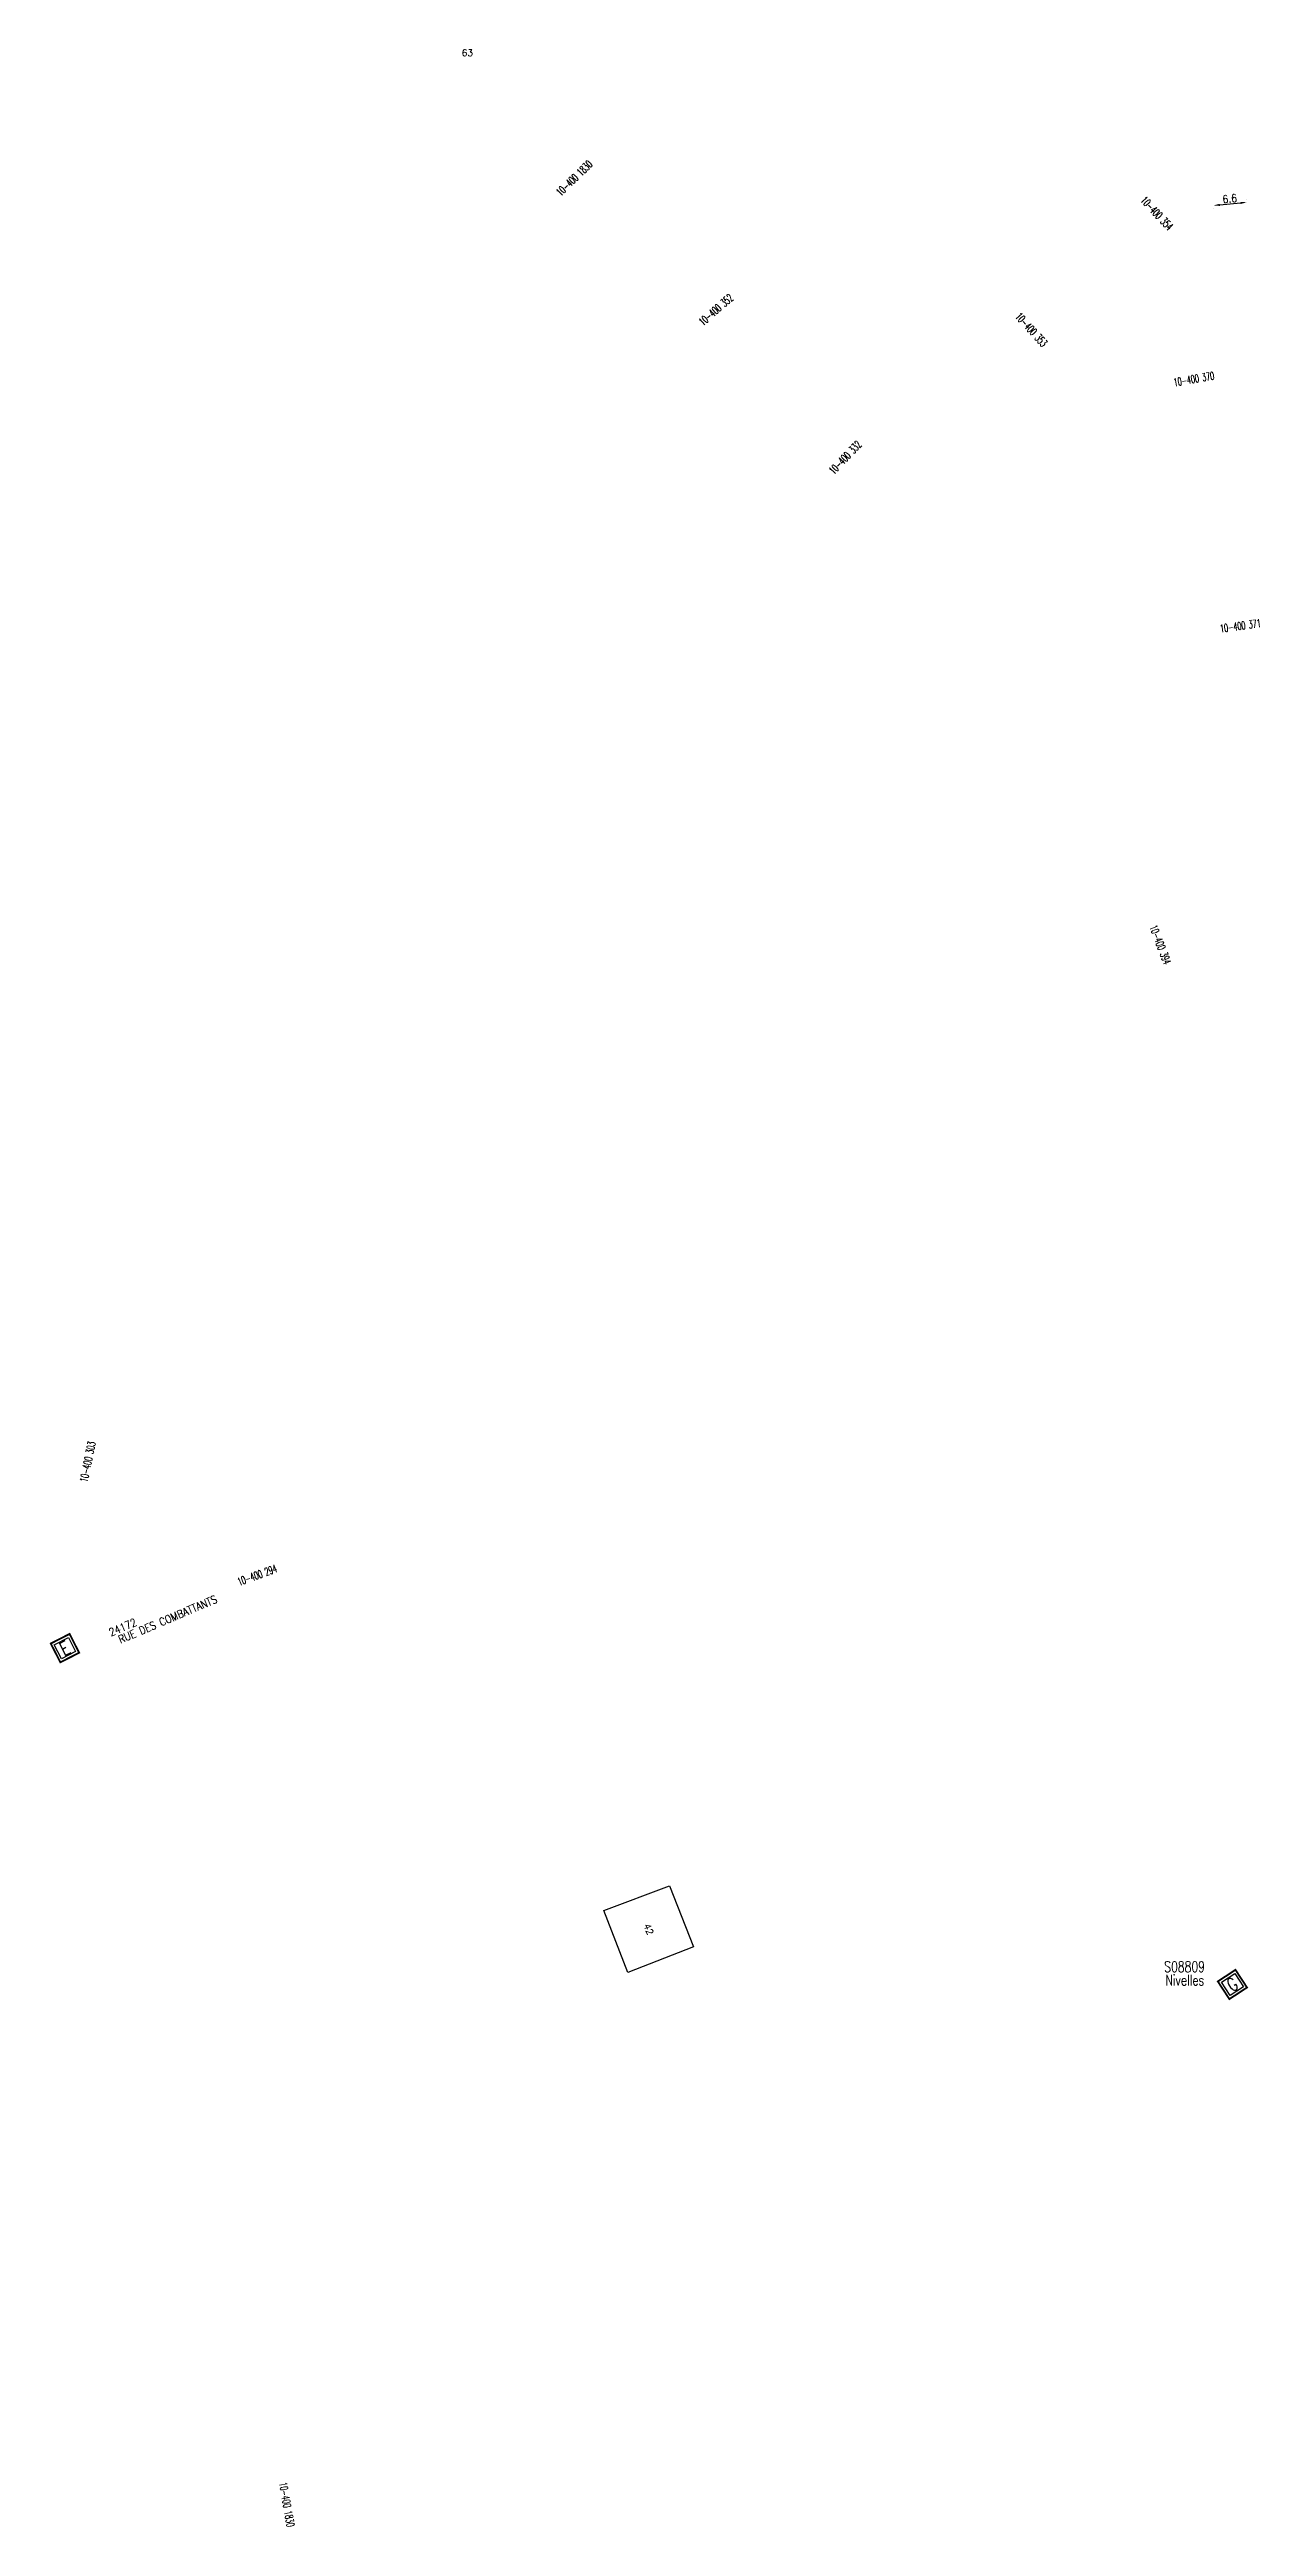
# Model space of a CAD drawing. Header units: millimetres. Extents: x 146028 to 146995, y 142989 to 143978.
# Drawn here: x 146295.1 to 146524.5, y 143008.2 to 143477.7 of the extents above; entities that cross this region are included whole.
import ezdxf
from ezdxf.enums import TextEntityAlignment as Align

# ---------------------------------------------------------------- set-up
doc = ezdxf.new("R2010")
doc.units = ezdxf.units.MM
doc.header["$PDMODE"] = 34
doc.layers.get('0').update_dxf_attribs({"linetype": 'CONTINUOUS'})
doc.layers.get('Defpoints').update_dxf_attribs({"linetype": 'CONTINUOUS'})
for name, color, linetype in [('BB06', 7, 'CONTINUOUS'), ('G_210', 7, 'CONTINUOUS'), ('M_200', 7, 'CONTINUOUS'), ('poteau_div', 7, 'CONTINUOUS'), ('w0008', 7, 'CONTINUOUS'), ('w0100', 7, 'CONTINUOUS'), ('W0991', 7, 'CONTINUOUS')]:
    doc.layers.add(name, color=color, linetype=linetype)
doc.styles.add('G_ROMANS', font='ROMANS.SHX', dxfattribs={"width": 0.75})
doc.styles.add('M_ROMANS', font='ROMANS.shx', dxfattribs={"width": 0.75})
doc.styles.get("Standard").update_dxf_attribs({"font": 'romans.shx', "width": 0.85})
doc.dimstyles.get("Standard").update_dxf_attribs({"dimtxt": 1.5, "dimasz": 1.2, "dimexe": 0.625, "dimexo": 0.625, "dimgap": 0.25, "dimtad": 1, "dimdec": 1, "dimzin": 0, "dimdsep": 46, "dimtxsty": 'Standard', "dimcen": -0.5, "dimadec": 0, "dimazin": 0, "dimtfac": 1, "dimtdec": 1, "dimtmove": 0, "dimatfit": 3, "dimfxl": 0, "dimtolj": 1, "dimtzin": 0, "dimarcsym": 0})

# ---------------------------------------------------------------- blocks, each defined once
blk = doc.blocks.new('M_200_56')
at = {"color": 0, "linetype": 'Continuous', "const_width": 0.35, "flags": 128}
blk.add_lwpolyline([(2, 2), (2, -2), (-2, -2), (-2, 2)], close=True, dxfattribs=at)
at = {"color": 0, "linetype": 'Continuous'}
blk.add_lwpolyline([(-1.5, 1.5), (1.5, 1.5), (1.5, -1.5), (-1.5, -1.5)], close=True, dxfattribs=at)
at = {"color": 0, "linetype": 'Continuous', "width": 0.85}
blk.add_text('E', height=2.5, dxfattribs=at).set_placement((0, 0), align=Align.MIDDLE_CENTER)
for tag, p in [('NUM', (0, 15.06)), ('NOM', (0, 8.65))]:
    blk.add_attdef(tag, text='', height=4, dxfattribs=at).set_placement(p, align=Align.MIDDLE)
at = {"color": 0, "linetype": 'Continuous', "style": 'M_ROMANS', "width": 0.75, "flags": 3}
for tag, p in [('DEF_LEG', (-0.13, -4.99)), ('DEF_COUP', (-0.13, -7.49)), ('DEF_TYPE', (-0.13, -9.99))]:
    blk.add_attdef(tag, text='', height=1.2, dxfattribs=at).set_placement(p, align=Align.MIDDLE)
blk = doc.blocks.new('G_210_17')
at = {"color": 0, "linetype": 'Continuous', "const_width": 0.35, "flags": 128}
blk.add_lwpolyline([(2, 2), (2, -2), (-2, -2), (-2, 2)], close=True, dxfattribs=at)
at = {"color": 0, "linetype": 'Continuous'}
blk.add_lwpolyline([(-1.5, 1.5), (1.5, 1.5), (1.5, -1.5), (-1.5, -1.5)], close=True, dxfattribs=at)
at = {"color": 0, "linetype": 'Continuous', "style": 'G_ROMANS', "width": 0.75}
blk.add_text('G', height=2.5, dxfattribs=at).set_placement((0, 0), align=Align.MIDDLE_CENTER)
for tag, height, p in [('NUM', 4, (0, 14)), ('NOM', 4, (0, 9)), ('BCL', 3, (0, 5))]:
    blk.add_attdef(tag, text='', height=height, dxfattribs=at).set_placement(p, align=Align.MIDDLE)
at = {"color": 0, "linetype": 'Continuous', "style": 'G_ROMANS', "width": 0.75, "flags": 3}
for tag, p in [('DEF_LEG', (0.14, -5.11)), ('DEF_COUP', (0.14, -7.61)), ('DEF_TYPE', (0.14, -10.11))]:
    blk.add_attdef(tag, text='', height=1.2, dxfattribs=at).set_placement(p, align=Align.MIDDLE)
blk = doc.blocks.new('*D11')
at = {"layer": 'Defpoints', "color": 0, "linetype": 'Continuous', "transparency": 16777216}
for p in [(146515.78, 143448.16), (146522.12, 143448.75), (146522.12, 143448.75)]:
    blk.add_point(p, dxfattribs=at)
at = {"layer": 'w0008', "color": 0, "linetype": 'Continuous', "lineweight": -2, "transparency": 16777216}
for p, q in [((146515.84, 143447.54), (146515.84, 143447.53)), ((146516.97, 143448.27), (146520.93, 143448.64)), ((146522.06, 143449.37), (146522.06, 143449.37))]:
    blk.add_line(p, q, dxfattribs=at)
at = {"layer": 'w0008', "color": 0, "linetype": 'Continuous', "transparency": 16777216}
for points in [[(146516.96, 143448.47), (146516.99, 143448.07), (146515.78, 143448.16)], [(146520.91, 143448.84), (146520.94, 143448.44), (146522.12, 143448.75)]]:
    blk.add_solid(points, dxfattribs=at)
at = {"layer": 'w0008', "color": 0, "linetype": 'Continuous', "transparency": 16777216, "insert": (146518.86, 143449.45), "char_height": 1.5, "attachment_point": 5, "rotation": 5.3756}
blk.add_mtext('\\A1;6.6', dxfattribs=at)

msp = doc.modelspace()

# ---------------------------------------------------------------- linework, layer by layer
at = {"layer": 'w0100', "color": 252, "linetype": 'Continuous', "flags": 128}
msp.add_lwpolyline([(146400.17, 143124.95), (146412.66, 143129.61), (146417.15, 143118.01), (146404.73, 143113.18), (146400.17, 143124.95)], dxfattribs=at)

# ---------------------------------------------------------------- block references
at = {"layer": 'G_210'}
ref = msp.add_blockref('G_210_17', (146519.37, 143110.9), dxfattribs=dict(at, zscale=0.4, rotation=33.26741775758883))
ref.add_attrib('NUM', 'S08809', dxfattribs={"layer": '0', "color": 0, "linetype": 'Continuous', "height": 2, "style": 'G_ROMANS', "width": 0.75}).set_placement((146510.3, 143114.26), align=Align.MIDDLE)
ref.add_attrib('NOM', 'Nivelles', dxfattribs={"layer": '0', "color": 0, "linetype": 'Continuous', "height": 2, "style": 'G_ROMANS', "width": 0.75}).set_placement((146510.35, 143111.76), align=Align.MIDDLE)
at = {"layer": 'M_200'}
ref = msp.add_blockref('M_200_56', (146298, 143174.66), dxfattribs=dict(at, rotation=27.01684501310066))
ref.add_attrib('NUM', '24172', dxfattribs={"layer": '0', "color": 0, "linetype": 'Continuous', "height": 1.5, "rotation": 23, "width": 0.85}).set_placement((146308.95, 143178.62), align=Align.MIDDLE)
ref.add_attrib('NOM', 'RUE DES COMBATTANTS', dxfattribs={"layer": '0', "color": 0, "linetype": 'Continuous', "height": 1.5, "rotation": 23, "width": 0.85}).set_placement((146317.48, 143180.13), align=Align.MIDDLE)

# ---------------------------------------------------------------- texts
at = {"layer": 'BB06', "color": 252, "linetype": 'Continuous'}
msp.add_text('42', height=1.25, rotation=291.2619, dxfattribs=at).set_placement((146408.69, 143121.39), align=Align.MIDDLE_CENTER)
at = {"layer": 'poteau_div', "color": 252, "linetype": 'Continuous', "width": 0.6}
for s, rotation, p in [('10-400 1830', 44, (146394.57, 143453.33)), ('10-400 354', 313, (146505.05, 143446.66)), ('10-400 352', 41, (146421.43, 143428.38)), ('10-400 353', 312, (146481.25, 143424.61)), ('10-400 370', 10, (146512.06, 143415.26)), ('10-400 332', 46.2269, (146445.94, 143400.38)), ('10-400 371', 8, (146520.88, 143368.46)), ('10-400 394', 291, (146505.7, 143308.01)), ('10-400 303', 78.2518, (146302.32, 143209.99)), ('10-400 294', 20, (146334.45, 143188.5)), ('10-400 1830', 280, (146340.08, 143012.3))]:
    msp.add_text(s, height=1.5, rotation=rotation, dxfattribs=at).set_placement(p, align=Align.MIDDLE_CENTER)
at = {"layer": 'W0991', "color": 252, "linetype": 'Continuous'}
msp.add_text('63', height=1.25, dxfattribs=at).set_placement((146373.24, 143476.47))

# ---------------------------------------------------------------- dimensions: what is measured, and where the dimension line sits
at = {"layer": 'w0008', "color": 252, "linetype": 'Continuous'}
dim = msp.add_linear_dim(base=(146522.12, 143448.75), p1=(146515.78, 143448.16), p2=(146522.12, 143448.75), angle=185.3756, text='6.6', dimstyle='Standard', dxfattribs=at)
dim.commit()
dim.dimension.update_dxf_attribs({"geometry": '*D11', "text_midpoint": (146518.95, 143448.45), "dimtype": 160})

doc.saveas('drawing.dxf')
